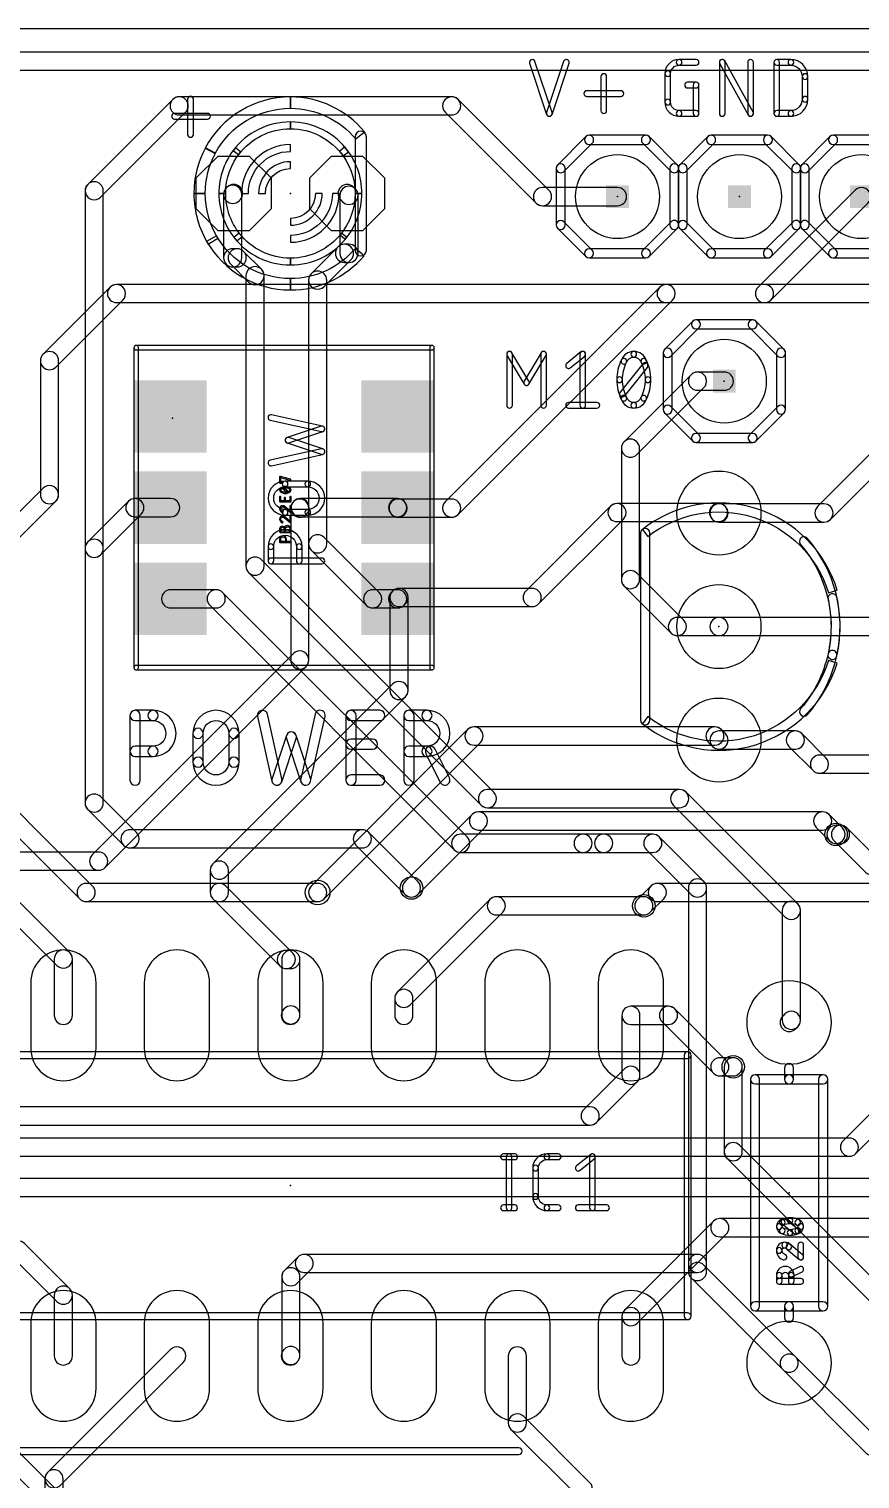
# Model space of a CAD drawing. Extents: x -1 to 105, y 0 to 76.
# Drawn here: x 46.14 to 64.74, y 42.78 to 75.22 of the extents above; entities that cross this region are included whole.
import ezdxf

# ---------------------------------------------------------------- set-up
doc = ezdxf.new("R2010")
doc.units = 0
for name, color, linetype in [('1', 12, 'CONTINUOUS'), ('16', 132, 'CONTINUOUS'), ('17', 110, 'CONTINUOUS'), ('18', 110, 'CONTINUOUS'), ('20', 31, 'CONTINUOUS'), ('21', 253, 'CONTINUOUS'), ('23', 53, 'CONTINUOUS'), ('25', 253, 'CONTINUOUS'), ('51', 253, 'CONTINUOUS')]:
    doc.layers.add(name, color=color, linetype=linetype)

# ---------------------------------------------------------------- blocks, each defined once
blk = doc.blocks.new('RECT')
blk.add_solid([(-0.5, -0.5), (0.5, -0.5), (-0.5, 0.5), (0.5, 0.5)])
blk = doc.blocks.new('ROUNDP')
blk.add_circle((0, 0), 0.5)
blk = doc.blocks.new('LONGP100')
blk.add_lwpolyline([(-0.5, -0.5), (0.5, -0.5, 1), (0.5, 0.5), (-0.5, 0.5, 1)], format="xyb", close=True)
blk = doc.blocks.new('OCTAGONP')
blk.add_lwpolyline([(-0.5, -0.2071), (-0.5, 0.2071), (-0.2071, 0.5), (0.2071, 0.5), (0.5, 0.2071), (0.5, -0.2071), (0.2071, -0.5), (-0.2071, -0.5)], close=True)
blk = doc.blocks.new('SQUAREP')
blk.add_solid([(-0.5, -0.5), (0.5, -0.5), (-0.5, 0.5), (0.5, 0.5)])
blk = doc.blocks.new('ROUNDV')
blk.add_circle((0, 0), 0.5)

msp = doc.modelspace()

# ---------------------------------------------------------------- linework, layer by layer
at = {"layer": '1'}
for points in [[(49.3563, 73.6437), (47.4563, 71.7437, 1), (47.7437, 71.4563), (49.6437, 73.3563, 1)], [(55.6, 73.7032), (49.5, 73.7032, 1), (49.5, 73.2968), (55.6, 73.2968, 1)], [(57.7737, 71.6137), (55.7437, 73.6437, 1), (55.4563, 73.3563), (57.4863, 71.3263, 1)], [(47.3968, 71.6), (47.3968, 63.6, 1), (47.8032, 63.6), (47.8032, 71.6, 1)], [(50.8437, 71.3763), (50.8637, 71.3963, 1), (50.5763, 71.6837), (50.5563, 71.6637, 1)], [(50.9032, 70.1), (50.9032, 71.52, 1), (50.4968, 71.52), (50.4968, 70.1, 1)], [(53.4437, 71.6437), (53.4037, 71.6837, 1), (53.1163, 71.3963), (53.1563, 71.3563, 1)], [(53.5032, 70.2), (53.5032, 71.5, 1), (53.0968, 71.5), (53.0968, 70.2, 1)], [(59.31, 71.6732), (57.63, 71.6732, 1), (57.63, 71.2668), (59.31, 71.2668, 1)], [(64.6263, 71.6137), (62.4563, 69.4437, 1), (62.7437, 69.1563), (64.9137, 71.3263, 1)], [(52.7437, 69.4563), (53.3437, 70.0563, 1), (53.0563, 70.3437), (52.4563, 69.7437, 1)], [(53.2, 69.9968), (53.3, 69.9968, 1), (53.3, 70.4032), (53.2, 70.4032, 1)], [(50.8, 70.3032), (50.7, 70.3032, 1), (50.7, 69.8968), (50.8, 69.8968, 1)], [(51.3437, 69.8437), (50.9437, 70.2437, 1), (50.6563, 69.9563), (51.0563, 69.5563, 1)], [(51.4032, 63.2), (51.4032, 69.7, 1), (50.9968, 69.7), (50.9968, 63.2, 1)], [(52.8032, 63.7), (52.8032, 69.6, 1), (52.3968, 69.6), (52.3968, 63.7, 1)], [(60.2563, 69.4437), (55.4563, 64.6437, 1), (55.7437, 64.3563), (60.5437, 69.1563, 1)], [(62.6, 69.5032), (60.4, 69.5032, 1), (60.4, 69.0968), (62.6, 69.0968, 1)], [(60.9563, 67.4837), (59.4563, 65.9837, 1), (59.7437, 65.6963), (61.2437, 67.1963, 1)], [(61.7, 67.5432), (61.1, 67.5432, 1), (61.1, 67.1368), (61.7, 67.1368, 1)], [(59.3968, 65.84), (59.3968, 62.9, 1), (59.8032, 62.9), (59.8032, 65.84, 1)], [(47.7437, 63.4563), (48.6537, 64.3663, 1), (48.3663, 64.6537), (47.4563, 63.7437, 1)], [(48.51, 64.3068), (49.31, 64.3068, 1), (49.31, 64.7132), (48.51, 64.7132, 1)], [(54.5437, 64.6437), (54.5337, 64.6537, 1), (54.2463, 64.3663), (54.2563, 64.3563, 1)], [(55.6, 64.7032), (54.4, 64.7032, 1), (54.4, 64.2968), (55.6, 64.2968, 1)], [(47.8032, 57.9), (47.8032, 63.6, 1), (47.3968, 63.6), (47.3968, 57.9, 1)], [(53.9737, 62.6137), (52.7437, 63.8437, 1), (52.4563, 63.5563), (53.6863, 62.3263, 1)], [(56.5437, 58.1437), (51.3437, 63.3437, 1), (51.0563, 63.0563), (56.2563, 57.8563, 1)], [(59.4563, 62.7563), (60.5063, 61.7063, 1), (60.7937, 61.9937), (59.7437, 63.0437, 1)], [(50.33, 62.6732), (49.31, 62.6732, 1), (49.31, 62.2668), (50.33, 62.2668, 1)], [(55.9437, 57.1437), (50.4737, 62.6137, 1), (50.1863, 62.3263), (55.6563, 56.8563, 1)], [(54.39, 62.6732), (53.83, 62.6732, 1), (53.83, 62.2668), (54.39, 62.2668, 1)], [(39.2663, 61.7663), (46.7663, 54.2663, 1), (47.0537, 54.5537), (39.5537, 62.0537, 1)], [(60.65, 61.6468), (61.58, 61.6468, 1), (61.58, 62.0532), (60.65, 62.0532, 1)], [(61.58, 61.6468), (65.95, 61.6468, 1), (65.95, 62.0532), (61.58, 62.0532, 1)], [(61.58, 59.1068), (63.29, 59.1068, 1), (63.29, 59.5132), (61.58, 59.5132, 1)], [(63.1463, 59.1663), (63.6863, 58.6263, 1), (63.9737, 58.9137), (63.4337, 59.4537, 1)], [(47.5637, 56.0437), (44.6337, 58.9737, 1), (44.3463, 58.6863), (47.2763, 55.7563, 1)], [(63.83, 58.5668), (65.93, 58.5668, 1), (65.93, 58.9732), (63.83, 58.9732, 1)], [(48.5437, 57.2437), (47.7437, 58.0437, 1), (47.4563, 57.7563), (48.2563, 56.9563, 1)], [(60.7, 58.2032), (56.4, 58.2032, 1), (56.4, 57.7968), (60.7, 57.7968, 1)], [(63.3437, 55.6437), (60.8437, 58.1437, 1), (60.5563, 57.8563), (63.0563, 55.3563, 1)], [(53.6, 57.3032), (48.4, 57.3032, 1), (48.4, 56.8968), (53.6, 56.8968, 1)], [(54.8437, 56.1437), (53.7437, 57.2437, 1), (53.4563, 56.9563), (54.5563, 55.8563, 1)], [(58.54, 57.2032), (55.8, 57.2032, 1), (55.8, 56.7968), (58.54, 56.7968, 1)], [(58.54, 56.7968), (59, 56.7968, 1), (59, 57.2032), (58.54, 57.2032, 1)], [(59, 56.7968), (60.1, 56.7968, 1), (60.1, 57.2032), (59, 57.2032, 1)], [(59.9563, 56.8563), (60.9563, 55.8563, 1), (61.2437, 56.1437), (60.2437, 57.1437, 1)], [(64.3, 57.4032), (64.2, 57.4032, 1), (64.2, 56.9968), (64.3, 56.9968, 1)], [(65.1437, 56.6437), (64.4437, 57.3437, 1), (64.1563, 57.0563), (64.8563, 56.3563, 1)], [(60.8968, 56), (60.8968, 47.6, 1), (61.3032, 47.6), (61.3032, 56, 1)], [(47.42, 55.6968), (52.6, 55.6968, 1), (52.6, 56.1032), (47.42, 56.1032, 1)], [(54.6737, 53.3863), (56.7437, 55.4563, 1), (56.4563, 55.7437), (54.3863, 53.6737, 1)], [(56.6, 55.3968), (59.9, 55.3968, 1), (59.9, 55.8032), (56.6, 55.8032, 1)], [(63.4032, 53.04), (63.4032, 55.5, 1), (62.9968, 55.5), (62.9968, 53.04, 1)], [(46.7068, 54.41), (46.7068, 53.15, 1), (47.1132, 53.15), (47.1132, 54.41, 1)], [(54.7332, 53.15), (54.7332, 53.53, 1), (54.3268, 53.53), (54.3268, 53.15, 1)], [(59.8132, 51.81), (59.8132, 53.15, 1), (59.4068, 53.15), (59.4068, 51.81, 1)], [(63.0563, 53.1837), (63.0063, 53.1337, 1), (63.2937, 52.8463), (63.3437, 52.8963, 1)], [(58.8437, 50.7563), (59.7537, 51.6663, 1), (59.4663, 51.9537), (58.5563, 51.0437, 1)], [(61.6968, 52), (61.6968, 50.1, 1), (62.1032, 50.1), (62.1032, 52, 1)], [(41.5, 50.6968), (58.7, 50.6968, 1), (58.7, 51.1032), (41.5, 51.1032, 1)], [(61.7563, 49.9563), (66.6863, 45.0263, 1), (66.9737, 45.3137), (62.0437, 50.2437, 1)], [(45.7563, 47.7563), (46.7663, 46.7463, 1), (47.0537, 47.0337), (46.0437, 48.0437, 1)], [(52.1437, 47.1563), (52.4437, 47.4563, 1), (52.1563, 47.7437), (51.8563, 47.4437, 1)], [(52.3, 47.3968), (61.1, 47.3968, 1), (61.1, 47.8032), (52.3, 47.8032, 1)], [(60.8968, 47.6), (60.8968, 47.42, 1), (61.3032, 47.42), (61.3032, 47.6, 1)], [(52.2032, 45.54), (52.2032, 47.3, 1), (51.7968, 47.3), (51.7968, 45.54, 1)], [(60.9563, 47.2763), (63.0063, 45.2263, 1), (63.2937, 45.5137), (61.2437, 47.5637, 1)], [(46.7068, 46.89), (46.7068, 45.53, 1), (47.1132, 45.53), (47.1132, 46.89, 1)], [(49.3063, 45.6737), (46.5563, 42.9237, 1), (46.8437, 42.6363), (49.5937, 45.3863, 1)], [(52.1337, 45.3863), (52.1437, 45.3963, 1), (51.8563, 45.6837), (51.8463, 45.6737, 1)], [(56.8668, 45.53), (56.8668, 44.03, 1), (57.2732, 44.03), (57.2732, 45.53, 1)], [(63.0063, 45.2263), (64.8763, 43.3563, 1), (65.1637, 43.6437), (63.2937, 45.5137, 1)], [(56.9263, 43.8863), (58.4063, 42.4063, 1), (58.6937, 42.6937), (57.2137, 44.1737, 1)], [(46.4968, 42.78), (46.4968, 39.8, 1), (46.9032, 39.8), (46.9032, 42.78, 1)]]:
    msp.add_lwpolyline(points, format="xyb", close=True, dxfattribs=at)
at = {"layer": '16'}
for points in [[(99.5, 74.7032), (4.5, 74.7032, 1), (4.5, 74.2968), (99.5, 74.2968, 1)], [(46.7437, 67.6563), (48.2437, 69.1563, 1), (47.9563, 69.4437), (46.4563, 67.9437, 1)], [(48.1, 69.0968), (88.7, 69.0968, 1), (88.7, 69.5032), (48.1, 69.5032, 1)], [(46.8032, 64.8), (46.8032, 67.8, 1), (46.3968, 67.8), (46.3968, 64.8, 1)], [(64.0737, 64.2463), (66.0737, 66.2463, 1), (65.7863, 66.5337), (63.7863, 64.5337, 1)], [(45.5437, 63.4563), (46.7437, 64.6563, 1), (46.4563, 64.9437), (45.2563, 63.7437, 1)], [(52.3437, 64.3563), (52.3537, 64.3663, 1), (52.0663, 64.6537), (52.0563, 64.6437, 1)], [(52.4032, 61.1), (52.4032, 64.5, 1), (51.9968, 64.5), (51.9968, 61.1, 1)], [(52.21, 64.3068), (54.39, 64.3068, 1), (54.39, 64.7132), (52.21, 64.7132, 1)], [(59.1563, 64.5437), (57.2563, 62.6437, 1), (57.5437, 62.3563), (59.4437, 64.2563, 1)], [(59.3, 64.1968), (61.57, 64.1968, 1), (61.57, 64.6032), (59.3, 64.6032, 1)], [(61.4263, 64.2563), (61.4363, 64.2463, 1), (61.7237, 64.5337), (61.7137, 64.5437, 1)], [(61.58, 64.1868), (63.93, 64.1868, 1), (63.93, 64.5932), (61.58, 64.5932, 1)], [(54.2763, 62.6437), (54.2463, 62.6137, 1), (54.5337, 62.3263), (54.5637, 62.3563, 1)], [(57.4, 62.7032), (54.42, 62.7032, 1), (54.42, 62.2968), (57.4, 62.2968, 1)], [(54.6232, 60.42), (54.6232, 62.5, 1), (54.2168, 62.5), (54.2168, 60.42, 1)], [(47.8437, 56.4563), (52.3437, 60.9563, 1), (52.0563, 61.2437), (47.5563, 56.7437, 1)], [(50.5437, 56.2563), (54.5637, 60.2763, 1), (54.2763, 60.5637), (50.2563, 56.5437, 1)], [(55.9563, 59.5437), (52.4563, 56.0437, 1), (52.7437, 55.7563), (56.2437, 59.2563, 1)], [(61.49, 59.6032), (56.1, 59.6032, 1), (56.1, 59.1968), (61.49, 59.1968, 1)], [(61.7237, 59.4537), (61.6337, 59.5437, 1), (61.3463, 59.2563), (61.4363, 59.1663, 1)], [(54.8437, 55.8563), (56.3437, 57.3563, 1), (56.0563, 57.6437), (54.5563, 56.1437, 1)], [(63.9, 57.7032), (56.2, 57.7032, 1), (56.2, 57.2968), (63.9, 57.2968, 1)], [(64.3437, 57.3437), (64.0437, 57.6437, 1), (63.7563, 57.3563), (64.0563, 57.0563, 1)], [(47.7, 56.8032), (44.7, 56.8032, 1), (44.7, 56.3968), (47.7, 56.3968, 1)], [(50.6032, 55.9), (50.6032, 56.4, 1), (50.1968, 56.4), (50.1968, 55.9, 1)], [(52.0437, 54.5437), (50.5437, 56.0437, 1), (50.2563, 55.7563), (51.7563, 54.2563, 1)], [(60.0437, 55.4563), (60.3437, 55.7563, 1), (60.0563, 56.0437), (59.7563, 55.7437, 1)], [(71.5, 56.1032), (60.2, 56.1032, 1), (60.2, 55.6968), (71.5, 55.6968, 1)], [(51.9, 54.1968), (52, 54.1968, 1), (52, 54.6032), (51.9, 54.6032, 1)], [(51.7968, 54.4), (51.7968, 53.16, 1), (52.2032, 53.16), (52.2032, 54.4, 1)], [(51.8563, 53.3037), (51.8463, 53.2937, 1), (52.1337, 53.0063), (52.1437, 53.0163, 1)], [(59.61, 52.9468), (60.45, 52.9468, 1), (60.45, 53.3532), (59.61, 53.3532, 1)], [(61.7437, 52.1437), (60.5937, 53.2937, 1), (60.3063, 53.0063), (61.4563, 51.8563, 1)], [(61.9, 52.2032), (61.6, 52.2032, 1), (61.6, 51.7968), (61.9, 51.7968, 1)], [(65.3563, 51.3437), (64.3563, 50.3437, 1), (64.6437, 50.0563), (65.6437, 51.0563, 1)], [(45.6, 49.9968), (64.5, 49.9968, 1), (64.5, 50.4032), (45.6, 50.4032, 1)], [(29.8, 49.0968), (66.4, 49.0968, 1), (66.4, 49.5032), (29.8, 49.5032, 1)], [(59.7537, 46.2663), (61.7437, 48.2563, 1), (61.4563, 48.5437), (59.4663, 46.5537, 1)], [(61.6, 48.1968), (68.55, 48.1968, 1), (68.55, 48.6032), (61.6, 48.6032, 1)], [(59.8132, 45.53), (59.8132, 46.41, 1), (59.4068, 46.41), (59.4068, 45.53, 1)], [(45.6563, 43.0563), (56.6563, 32.0563, 1), (56.9437, 32.3437), (45.9437, 43.3437, 1)]]:
    msp.add_lwpolyline(points, format="xyb", close=True, dxfattribs=at)
at = {"layer": '20'}
msp.add_line((101.55, 75.22), (2, 75.22), dxfattribs=at)
at = {"layer": '21'}
for points in [[(49.8183, 72.8608), (49.8183, 73.6482, 1), (49.6913, 73.6482), (49.6913, 72.8608, 1)], [(51.99, 73.445), (51.99, 73.699, 0.277), (50.085, 72.556), (50.3092, 72.4364, -0.277)], [(53.4534, 72.7596), (53.6486, 72.9222, 0.2226), (51.99, 73.699), (51.99, 73.445, -0.2226)], [(49.3992, 73.2037), (50.1358, 73.2037, 1), (50.1358, 73.3307), (49.3992, 73.3307, 1)], [(51.99, 72.9878), (51.99, 73.1402, 0.2361), (50.7098, 72.5001), (50.8318, 72.4087, -0.2361)], [(53.1681, 72.3815), (53.2921, 72.4701, 0.2422), (51.99, 73.1402), (51.99, 72.9878, -0.2422)], [(58.6032, 72.8118), (57.9682, 72.1768, 1), (58.1118, 72.0332), (58.7468, 72.6682, 1)], [(59.945, 72.8416), (58.675, 72.8416, 1), (58.675, 72.6384), (59.945, 72.6384, 1)], [(60.6518, 72.1768), (60.0168, 72.8118, 1), (59.8732, 72.6682), (60.5082, 72.0332, 1)], [(61.3332, 72.8118), (60.6982, 72.1768, 1), (60.8418, 72.0332), (61.4768, 72.6682, 1)], [(62.675, 72.8416), (61.405, 72.8416, 1), (61.405, 72.6384), (62.675, 72.6384, 1)], [(63.3818, 72.1768), (62.7468, 72.8118, 1), (62.6032, 72.6682), (63.2382, 72.0332, 1)], [(64.0632, 72.8118), (63.4282, 72.1768, 1), (63.5718, 72.0332), (64.2068, 72.6682, 1)], [(65.405, 72.8416), (64.135, 72.8416, 1), (64.135, 72.6384), (65.405, 72.6384, 1)], [(57.9384, 72.105), (57.9384, 70.835, 1), (58.1416, 70.835), (58.1416, 72.105, 1)], [(60.6816, 70.835), (60.6816, 72.105, 1), (60.4784, 72.105), (60.4784, 70.835, 1)], [(60.6684, 72.105), (60.6684, 70.835, 1), (60.8716, 70.835), (60.8716, 72.105, 1)], [(63.4116, 70.835), (63.4116, 72.105, 1), (63.2084, 72.105), (63.2084, 70.835, 1)], [(63.3984, 72.105), (63.3984, 70.835, 1), (63.6016, 70.835), (63.6016, 72.105, 1)], [(57.9682, 70.7632), (58.6032, 70.1282, 1), (58.7468, 70.2718), (58.1118, 70.9068, 1)], [(60.0168, 70.1282), (60.6518, 70.7632, 1), (60.5082, 70.9068), (59.8732, 70.2718, 1)], [(60.6982, 70.7632), (61.3332, 70.1282, 1), (61.4768, 70.2718), (60.8418, 70.9068, 1)], [(62.7468, 70.1282), (63.3818, 70.7632, 1), (63.2382, 70.9068), (62.6032, 70.2718, 1)], [(63.4282, 70.7632), (64.0632, 70.1282, 1), (64.2068, 70.2718), (63.5718, 70.9068, 1)], [(50.336, 70.5948), (50.1154, 70.4688, 0.2691), (51.99, 69.381), (51.99, 69.635, -0.2691)], [(50.8472, 70.6512), (50.7268, 70.5576, 0.2315), (51.99, 69.9398), (51.99, 70.0922, -0.2315)], [(51.99, 70.0922), (51.99, 69.9398, 0.2315), (53.2532, 70.5576), (53.1328, 70.6512, -0.2315)], [(51.99, 69.635), (51.99, 69.381, 0.2206), (53.6381, 70.1454), (53.4443, 70.3094, -0.2206)], [(58.675, 70.0984), (59.945, 70.0984, 1), (59.945, 70.3016), (58.675, 70.3016, 1)], [(61.405, 70.0984), (62.675, 70.0984, 1), (62.675, 70.3016), (61.405, 70.3016, 1)], [(64.135, 70.0984), (65.405, 70.0984, 1), (65.405, 70.3016), (64.135, 70.3016, 1)], [(60.9932, 68.6818), (60.3582, 68.0468, 1), (60.5018, 67.9032), (61.1368, 68.5382, 1)], [(62.335, 68.7116), (61.065, 68.7116, 1), (61.065, 68.5084), (62.335, 68.5084, 1)], [(63.0418, 68.0468), (62.4068, 68.6818, 1), (62.2632, 68.5382), (62.8982, 67.9032, 1)], [(48.49, 68.09), (48.49, 60.93, 1), (48.59, 60.93), (48.59, 68.09, 1)], [(55.16, 68.14), (48.54, 68.14, 1), (48.54, 68.04), (55.16, 68.04, 1)], [(55.21, 60.93), (55.21, 68.09, 1), (55.11, 68.09), (55.11, 60.93, 1)], [(60.3284, 67.975), (60.3284, 66.705, 1), (60.5316, 66.705), (60.5316, 67.975, 1)], [(63.0716, 66.705), (63.0716, 67.975, 1), (62.8684, 67.975), (62.8684, 66.705, 1)], [(60.3582, 66.6332), (60.9932, 65.9982, 1), (61.1368, 66.1418), (60.5018, 66.7768, 1)], [(62.4068, 65.9982), (63.0418, 66.6332, 1), (62.8982, 66.7768), (62.2632, 66.1418, 1)], [(61.065, 65.9684), (62.335, 65.9684, 1), (62.335, 66.1716), (61.065, 66.1716, 1)], [(51.7754, 65.0703), (51.7754, 65.1973, 1), (51.75, 65.1973), (51.75, 65.0703, 1)], [(51.7593, 65.1851), (51.9879, 65.1216, 1), (51.9947, 65.146), (51.7661, 65.2095, 1)], [(51.7881, 65.083), (51.7627, 65.083, 1), (51.7627, 65.0576), (51.7881, 65.0576, 1)], [(51.7986, 64.9376, 1), (51.7903, 64.9617, 0.3205), (51.75, 64.9052, 1), (51.7754, 64.9052, -0.3205)], [(51.7754, 64.9052, 1), (51.75, 64.9052, 0.3205), (51.7903, 64.8487, 1), (51.7986, 64.8728, -0.3205)], [(51.877, 64.956, 1), (51.877, 64.9814, 0.1139), (51.7889, 64.9611, 1), (51.8, 64.9382, -0.1139)], [(51.9484, 64.8643), (51.8214, 64.9659, 1), (51.8056, 64.9461), (51.9326, 64.8445, 1)], [(51.954, 64.9382, 1), (51.9651, 64.9611, 0.1139), (51.877, 64.9814, 1), (51.877, 64.956, -0.1139)], [(51.9786, 64.9052, 1), (52.004, 64.9052, 0.3205), (51.9637, 64.9617, 1), (51.9554, 64.9376, -0.3205)], [(51.9554, 64.8728, 1), (51.9637, 64.8487, 0.3205), (52.004, 64.9052, 1), (51.9786, 64.9052, -0.3205)], [(51.7754, 64.6517), (51.7754, 64.7533, 1), (51.75, 64.7533), (51.75, 64.6517, 1)], [(51.9913, 64.6644), (51.7627, 64.6644, 1), (51.7627, 64.639), (51.9913, 64.639, 1)], [(51.8, 64.8722, 1), (51.7889, 64.8493, 0.1139), (51.877, 64.829, 1), (51.877, 64.8544, -0.1139)], [(51.877, 64.6517), (51.877, 64.7279, 1), (51.8516, 64.7279), (51.8516, 64.6517, 1)], [(51.877, 64.8544, 1), (51.877, 64.829, 0.1139), (51.9651, 64.8493, 1), (51.954, 64.8722, -0.1139)], [(51.9786, 64.7533), (51.9786, 64.6517, 1), (52.004, 64.6517), (52.004, 64.7533, 1)], [(64.0314, 62.6063), (64.2256, 62.6663, 0.5267), (59.8661, 64.0244), (59.9919, 63.8648, -0.5267)], [(51.8199, 64.5293, 1), (51.8199, 64.5547, 0.4142), (51.75, 64.4848, 1), (51.7754, 64.4848, -0.4142)], [(51.7754, 64.4848, 1), (51.75, 64.4848, 0.3252), (51.8096, 64.4029, 1), (51.8174, 64.4271, -0.3252)], [(51.8199, 64.3007, 1), (51.8199, 64.3261, 0.4142), (51.75, 64.2562, 1), (51.7754, 64.2562, -0.4142)], [(51.7754, 64.2562, 1), (51.75, 64.2562, 0.3252), (51.8096, 64.1743, 1), (51.8174, 64.1985, -0.3252)], [(51.8551, 64.5142, 1), (51.8735, 64.5317, 0.2053), (51.8199, 64.5547, 1), (51.8198, 64.5293, -0.2053)], [(51.8551, 64.2856, 1), (51.8735, 64.3031, 0.2053), (51.8199, 64.3261, 1), (51.8198, 64.3007, -0.2053)], [(51.8561, 64.5133), (51.9831, 64.4053, 1), (51.9995, 64.4247), (51.8725, 64.5326, 1)], [(51.8561, 64.2847), (51.9831, 64.1767, 1), (51.9995, 64.1961), (51.8725, 64.304, 1)], [(52.004, 64.415), (52.004, 64.542, 1), (51.9786, 64.542), (51.9786, 64.415, 1)], [(52.004, 64.1864), (52.004, 64.3134, 1), (51.9786, 64.3134), (51.9786, 64.1864, 1)], [(51.8516, 64.0327, 1), (51.877, 64.0327, 1), (51.75, 64.0327, 1), (51.7754, 64.0327, -1)], [(51.7754, 63.9692), (51.7754, 64.0327, 1), (51.75, 64.0327), (51.75, 63.9692, 1)], [(51.9913, 63.9819), (51.7627, 63.9819, 1), (51.7627, 63.9565), (51.9913, 63.9565, 1)], [(51.9786, 64.0327, 1), (52.004, 64.0327, 1), (51.8516, 64.0327, 1), (51.877, 64.0327, -1)], [(51.877, 63.9692), (51.877, 64.0327, 1), (51.8516, 64.0327), (51.8516, 63.9692, 1)], [(51.9786, 64.0327), (51.9786, 63.9692, 1), (52.004, 63.9692), (52.004, 64.0327, 1)], [(59.8274, 63.9445), (59.8274, 59.7555, 1), (60.0306, 59.7555), (60.0306, 63.9445, 1)], [(51.877, 63.8041, 1), (51.9024, 63.8041, 1), (51.75, 63.8041, 1), (51.7754, 63.8041, -1)], [(51.7754, 63.7406), (51.7754, 63.8041, 1), (51.75, 63.8041), (51.75, 63.7406, 1)], [(51.9913, 63.7533), (51.7627, 63.7533, 1), (51.7627, 63.7279), (51.9913, 63.7279, 1)], [(51.877, 63.8041), (51.877, 63.7406, 1), (51.9024, 63.7406), (51.9024, 63.8041, 1)], [(64.0208, 61.237, 1), (64.2192, 61.193, 0.2361), (63.5621, 63.8211, 1), (63.4079, 63.6889, -0.2361)], [(64.0208, 61.237, 1), (64.2192, 61.193, 0.1098), (64.2192, 62.507, 1), (64.0208, 62.463, -0.1098)], [(59.9919, 59.8353), (59.8661, 59.6757, 0.5267), (64.2255, 61.0337), (64.0313, 61.0937, -0.5267)], [(63.4079, 60.0111, 1), (63.5621, 59.8789, 0.1231), (64.2192, 61.193, 1), (64.0208, 61.237, -0.1231)], [(48.54, 60.88), (55.16, 60.88, 1), (55.16, 60.98), (48.54, 60.98, 1)], [(60.88, 52.3372), (43.1, 52.3372, 1), (43.1, 52.1848), (60.88, 52.1848, 1)], [(60.8038, 52.261), (60.8038, 46.419, 1), (60.9562, 46.419), (60.9562, 52.261, 1)], [(63.2516, 51.72), (63.2516, 51.974, 1), (63.0484, 51.974), (63.0484, 51.72, 1)], [(62.4896, 46.64), (62.4896, 51.72, 1), (62.2864, 51.72), (62.2864, 46.64, 1)], [(62.388, 51.6184), (63.15, 51.6184, 1), (63.15, 51.8216), (62.388, 51.8216, 1)], [(63.15, 51.6184), (63.912, 51.6184, 1), (63.912, 51.8216), (63.15, 51.8216, 1)], [(63.8104, 51.72), (63.8104, 46.64, 1), (64.0136, 46.64), (64.0136, 51.72, 1)], [(63.15, 46.7416), (62.388, 46.7416, 1), (62.388, 46.5384), (63.15, 46.5384, 1)], [(63.912, 46.7416), (63.15, 46.7416, 1), (63.15, 46.5384), (63.912, 46.5384, 1)], [(63.0484, 46.64), (63.0484, 46.386, 1), (63.2516, 46.386), (63.2516, 46.64, 1)], [(43.1, 46.3428), (60.88, 46.3428, 1), (60.88, 46.4952), (43.1, 46.4952, 1)]]:
    msp.add_lwpolyline(points, format="xyb", close=True, dxfattribs=at)
at = {"layer": '23'}
for p in [(51.99, 71.54), (59.31, 71.47), (62.04, 71.47), (61.7, 67.34), (49.35, 66.51), (61.58, 61.85), (51.99, 49.34), (63.15, 49.18)]:
    msp.add_point(p, dxfattribs=at)
at = {"layer": '25'}
for points in [[(57.3433, 74.4534), (57.7243, 73.3104, 1), (57.8447, 73.3506), (57.4637, 74.4936, 1)], [(57.8447, 73.3104), (58.2257, 74.4534, 1), (58.1053, 74.4936), (57.7243, 73.3506, 1)], [(60.6875, 74.41, 1), (60.6875, 74.537, 0.4142), (60.37, 74.2195, 1), (60.497, 74.2195, -0.4142)], [(60.6875, 74.41), (61.0685, 74.41, 1), (61.0685, 74.537), (60.6875, 74.537, 1)], [(61.7162, 73.3305), (61.7162, 74.4735, 1), (61.5892, 74.4735), (61.5892, 73.3305, 1)], [(61.5972, 74.4427), (62.2322, 73.2997, 1), (62.3432, 73.3613), (61.7082, 74.5043, 1)], [(62.3512, 73.3305), (62.3512, 74.4735, 1), (62.2242, 74.4735), (62.2242, 73.3305, 1)], [(62.9354, 73.3305), (62.9354, 74.4735, 1), (62.8084, 74.4735), (62.8084, 73.3305, 1)], [(62.8719, 74.41), (63.1894, 74.41, 1), (63.1894, 74.537), (62.8719, 74.537, 1)], [(63.4434, 74.156, 1), (63.5704, 74.156, 0.4142), (63.1894, 74.537, 1), (63.1894, 74.41, -0.4142)], [(59.0672, 73.394), (59.0672, 74.156, 1), (58.9402, 74.156), (58.9402, 73.394, 1)], [(60.497, 73.5845), (60.497, 74.2195, 1), (60.37, 74.2195), (60.37, 73.5845, 1)], [(60.878, 73.902), (61.0685, 73.902, 1), (61.0685, 74.029), (60.878, 74.029, 1)], [(61.005, 73.9655), (61.005, 73.3305, 1), (61.132, 73.3305), (61.132, 73.9655, 1)], [(63.4434, 74.156), (63.4434, 73.648, 1), (63.5704, 73.648), (63.5704, 74.156, 1)], [(58.6227, 73.7115), (59.3847, 73.7115, 1), (59.3847, 73.8385), (58.6227, 73.8385, 1)], [(60.497, 73.5845, 1), (60.37, 73.5845, 0.4142), (60.6875, 73.267, 1), (60.6875, 73.394, -0.4142)], [(63.1894, 73.394, 1), (63.1894, 73.267, 0.4142), (63.5704, 73.648, 1), (63.4434, 73.648, -0.4142)], [(61.0685, 73.394), (60.6875, 73.394, 1), (60.6875, 73.267), (61.0685, 73.267, 1)], [(63.1894, 73.394), (62.8719, 73.394, 1), (62.8719, 73.267), (63.1894, 73.267, 1)], [(56.839, 67.9108), (57.22, 67.2758, 1), (57.329, 67.3412), (56.948, 67.9762, 1)], [(56.957, 66.8005), (56.957, 67.9435, 1), (56.83, 67.9435), (56.83, 66.8005, 1)], [(57.329, 67.2758), (57.71, 67.9108, 1), (57.601, 67.9762), (57.22, 67.3412, 1)], [(57.592, 67.9435), (57.592, 66.8005, 1), (57.719, 66.8005), (57.719, 67.9435, 1)], [(58.254, 67.6399), (58.5715, 67.8939, 1), (58.4921, 67.9931), (58.1746, 67.7391, 1)], [(58.4683, 67.9435), (58.4683, 66.8005, 1), (58.5953, 66.8005), (58.5953, 67.9435, 1)], [(59.5096, 67.7569, 1), (59.3955, 67.8126, 0.1139), (59.2938, 67.372, 1), (59.4208, 67.372, -0.1139)], [(59.6748, 67.88, 1), (59.6748, 68.007, 0.3205), (59.3925, 67.8053, 1), (59.5126, 67.7642, -0.3205)], [(59.837, 67.7642, 1), (59.9571, 67.8053, 0.3205), (59.6748, 68.007, 1), (59.6748, 67.88, -0.3205)], [(59.9288, 67.372, 1), (60.0558, 67.372, 0.1139), (59.9541, 67.8126, 1), (59.84, 67.7569, -0.1139)], [(59.4704, 67.0148), (59.9784, 67.6498, 1), (59.8792, 67.7292), (59.3712, 67.0942, 1)], [(59.4208, 67.372, 1), (59.2938, 67.372, 0.1139), (59.3955, 66.9314, 1), (59.5096, 66.9871, -0.1139)], [(59.84, 66.9871, 1), (59.9541, 66.9314, 0.1139), (60.0558, 67.372, 1), (59.9288, 67.372, -0.1139)], [(58.2143, 66.737), (58.8493, 66.737, 1), (58.8493, 66.864), (58.2143, 66.864, 1)], [(59.5126, 66.9798, 1), (59.3925, 66.9387, 0.3205), (59.6748, 66.737, 1), (59.6748, 66.864, -0.3205)], [(59.6748, 66.864, 1), (59.6748, 66.737, 0.3205), (59.9571, 66.9387, 1), (59.837, 66.9798, -0.3205)], [(52.7105, 66.3345), (51.5675, 66.5885, 1), (51.5399, 66.4645), (52.6829, 66.2105, 1)], [(51.9548, 65.9583), (52.7168, 66.2123, 1), (52.6766, 66.3327), (51.9146, 66.0787, 1)], [(52.7168, 65.8247), (51.9548, 66.0787, 1), (51.9146, 65.9583), (52.6766, 65.7043, 1)], [(51.5675, 65.4485), (52.7105, 65.7025, 1), (52.6829, 65.8265), (51.5399, 65.5725, 1)], [(51.8712, 64.9771, 1), (51.8712, 65.1041, 1), (51.8712, 64.3421, 1), (51.8712, 64.4691, -1)], [(51.8712, 64.9771), (52.3792, 64.9771, 1), (52.3792, 65.1041), (51.8712, 65.1041, 1)], [(52.3792, 64.4691, 1), (52.3792, 64.3421, 1), (52.3792, 65.1041, 1), (52.3792, 64.9771, -1)], [(52.3792, 64.4691), (51.8712, 64.4691, 1), (51.8712, 64.3421), (52.3792, 64.3421, 1)], [(52.1252, 63.6373, 1), (52.2522, 63.6373, 1), (51.4902, 63.6373, 1), (51.6172, 63.6373, -1)], [(51.6172, 63.3198), (51.6172, 63.6373, 1), (51.4902, 63.6373), (51.4902, 63.3198, 1)], [(52.1252, 63.6373), (52.1252, 63.3198, 1), (52.2522, 63.3198), (52.2522, 63.6373, 1)], [(52.6967, 63.3833), (51.5537, 63.3833, 1), (51.5537, 63.2563), (52.6967, 63.2563, 1)], [(48.6286, 58.4143), (48.6286, 59.8621, 1), (48.4, 59.8621), (48.4, 58.4143, 1)], [(48.5143, 59.7478), (48.9165, 59.7478, 1), (48.9165, 59.9764), (48.5143, 59.9764, 1)], [(48.9165, 59.1721, 1), (48.9165, 58.9435, 1), (48.9165, 59.9764, 1), (48.9165, 59.7478, -1)], [(50.6131, 59.4599, 1), (50.8417, 59.4599, 1), (49.8088, 59.4599, 1), (50.0374, 59.4599, -1)], [(51.255, 59.8373), (51.5767, 58.3895, 1), (51.7999, 58.4391), (51.4782, 59.8869, 1)], [(52.4434, 58.3895), (52.7651, 59.8373, 1), (52.5419, 59.8869), (52.2202, 58.4391, 1)], [(53.4604, 58.4143), (53.4604, 59.8621, 1), (53.2318, 59.8621), (53.2318, 58.4143, 1)], [(53.3461, 59.7478), (53.9896, 59.7478, 1), (53.9896, 59.9764), (53.3461, 59.9764, 1)], [(54.7572, 58.4143), (54.7572, 59.8621, 1), (54.5286, 59.8621), (54.5286, 58.4143, 1)], [(54.6429, 59.7478), (55.045, 59.7478, 1), (55.045, 59.9764), (54.6429, 59.9764, 1)], [(55.045, 59.1721, 1), (55.045, 58.9435, 1), (55.045, 59.9764, 1), (55.045, 59.7478, -1)], [(50.0374, 58.8165), (50.0374, 59.4599, 1), (49.8088, 59.4599), (49.8088, 58.8165, 1)], [(50.6131, 59.4599), (50.6131, 58.8165, 1), (50.8417, 58.8165), (50.8417, 59.4599, 1)], [(51.7968, 58.3782), (52.1185, 59.3434, 1), (51.9016, 59.4156), (51.5799, 58.4504, 1)], [(51.9016, 59.3434), (52.2234, 58.3782, 1), (52.4402, 58.4504), (52.1185, 59.4156, 1)], [(48.9165, 59.1721), (48.5143, 59.1721, 1), (48.5143, 58.9435), (48.9165, 58.9435, 1)], [(53.3461, 59.1043), (53.8287, 59.1043, 1), (53.8287, 59.3329), (53.3461, 59.3329, 1)], [(55.045, 59.1721), (54.6429, 59.1721, 1), (54.6429, 58.9435), (55.045, 58.9435, 1)], [(55.5494, 58.4654), (55.2277, 59.1089, 1), (55.0232, 59.0066), (55.345, 58.3632, 1)], [(50.0374, 58.8165, 1), (49.8088, 58.8165, 1), (50.8417, 58.8165, 1), (50.6131, 58.8165, -1)], [(53.9896, 58.5286), (53.3461, 58.5286, 1), (53.3461, 58.3), (53.9896, 58.3, 1)], [(56.7555, 49.924), (57.0095, 49.924, 1), (57.0095, 50.051), (56.7555, 50.051, 1)], [(56.819, 49.9875), (56.819, 48.8445, 1), (56.946, 48.8445), (56.946, 49.9875, 1)], [(57.7297, 49.924, 1), (57.7297, 50.051, 0.4142), (57.4122, 49.7335, 1), (57.5392, 49.7335, -0.4142)], [(57.7297, 49.924), (57.9837, 49.924, 1), (57.9837, 50.051), (57.7297, 50.051, 1)], [(58.4716, 49.6839), (58.7891, 49.9379, 1), (58.7097, 50.0371), (58.3922, 49.7831, 1)], [(58.6859, 49.9875), (58.6859, 48.8445, 1), (58.8129, 48.8445), (58.8129, 49.9875, 1)], [(57.5392, 49.0985), (57.5392, 49.7335, 1), (57.4122, 49.7335), (57.4122, 49.0985, 1)], [(57.5392, 49.0985, 1), (57.4122, 49.0985, 0.4142), (57.7297, 48.781, 1), (57.7297, 48.908, -0.4142)], [(56.7555, 48.781), (57.0095, 48.781, 1), (57.0095, 48.908), (56.7555, 48.908, 1)], [(57.9837, 48.908), (57.7297, 48.908, 1), (57.7297, 48.781), (57.9837, 48.781, 1)], [(58.4319, 48.781), (59.0669, 48.781, 1), (59.0669, 48.908), (58.4319, 48.908, 1)], [(63.0171, 48.4592, 1), (62.9759, 48.5794, 0.3205), (62.866, 48.4254, 1), (62.993, 48.4254, -0.3205)], [(62.993, 48.4254, 1), (62.866, 48.4254, 0.3205), (62.9759, 48.2715, 1), (63.0171, 48.3917, -0.3205)], [(63.1708, 48.496, 1), (63.1708, 48.623, 0.1139), (62.9687, 48.5764, 1), (63.0244, 48.4622, -0.1139)], [(63.0244, 48.3887, 1), (62.9687, 48.2745, 0.1139), (63.1708, 48.2279, 1), (63.1708, 48.3549, -0.1139)], [(63.3445, 48.3678), (63.0764, 48.5823, 1), (62.9971, 48.4831), (63.2652, 48.2686, 1)], [(63.3173, 48.4622, 1), (63.3729, 48.5764, 0.1139), (63.1708, 48.623, 1), (63.1708, 48.496, -0.1139)], [(63.1708, 48.3549, 1), (63.1708, 48.2279, 0.1139), (63.3729, 48.2745, 1), (63.3173, 48.3887, -0.1139)], [(63.3486, 48.4254, 1), (63.4756, 48.4254, 0.3205), (63.3657, 48.5794, 1), (63.3245, 48.4592, -0.3205)], [(63.3245, 48.3917, 1), (63.3657, 48.2715, 0.3205), (63.4756, 48.4254, 1), (63.3486, 48.4254, -0.3205)], [(63.0502, 47.9474, 1), (63.0502, 48.0744, 0.4142), (62.866, 47.8902, 1), (62.993, 47.8902, -0.4142)], [(63.098, 47.9269, 1), (63.19, 48.0144, 0.2053), (63.0502, 48.0744, 1), (63.0502, 47.9474, -0.2053)], [(63.1029, 47.9223), (63.371, 47.6944, 1), (63.4532, 47.7911), (63.1851, 48.019, 1)], [(63.4756, 47.7428), (63.4756, 48.0109, 1), (63.3486, 48.0109), (63.3486, 47.7428, 1)], [(62.993, 47.8902, 1), (62.866, 47.8902, 0.3252), (63.0172, 47.6823, 1), (63.0563, 47.8032, -0.3252)], [(63.1341, 47.3345, 1), (63.2611, 47.3345, 1), (62.866, 47.3345, 1), (62.993, 47.3345, -1)], [(62.993, 47.2005), (62.993, 47.3345, 1), (62.866, 47.3345), (62.866, 47.2005, 1)], [(63.3837, 47.5254), (63.1692, 47.4182, 1), (63.226, 47.3046), (63.4405, 47.4118, 1)], [(63.1341, 47.3345), (63.1341, 47.2005, 1), (63.2611, 47.2005), (63.2611, 47.3345, 1)], [(63.4121, 47.264), (62.9295, 47.264, 1), (62.9295, 47.137), (63.4121, 47.137, 1)], [(18.3, 43.325), (57.1, 43.325, 1), (57.1, 43.475), (18.3, 43.475, 1)]]:
    msp.add_lwpolyline(points, format="xyb", close=True, dxfattribs=at)
at = {"layer": '51'}
for points in [[(53.6918, 70.27), (53.6918, 72.81, 1), (53.4378, 72.81), (53.4378, 70.27, 1)], [(50.3127, 72.4432), (50.0891, 72.5636, 0.1241), (49.831, 71.54), (50.085, 71.54, -0.1241)], [(50.8777, 72.4668), (50.7607, 72.5644, 0.1754), (50.3898, 71.54), (50.5422, 71.54, -0.1754)], [(51.99, 72.4798), (51.99, 72.6322, 0.4142), (50.8978, 71.54), (51.0502, 71.54, -0.4142)], [(53.4378, 71.54), (53.5902, 71.54, 0.179), (53.205, 72.5814), (53.0892, 72.4822, -0.179)], [(51.99, 72.0988), (51.99, 72.2512, 0.4142), (51.2788, 71.54), (51.4312, 71.54, -0.4142)], [(50.085, 71.54), (49.831, 71.54, 0.1388), (50.1512, 70.4084), (50.3676, 70.5416, -0.1388)], [(50.5422, 71.54), (50.3898, 71.54, 0.1837), (50.7939, 70.4769), (50.9079, 70.5781, -0.1837)], [(51.99, 70.9812), (51.99, 70.8288, 0.4142), (52.7012, 71.54), (52.5488, 71.54, -0.4142)], [(51.99, 70.6002), (51.99, 70.4478, 0.4142), (53.0822, 71.54), (52.9298, 71.54, -0.4142)], [(53.1023, 70.6132), (53.2193, 70.5156, 0.1754), (53.5902, 71.54), (53.4378, 71.54, -0.1754)]]:
    msp.add_lwpolyline(points, format="xyb", close=True, dxfattribs=at)

# ---------------------------------------------------------------- block references
at = {"layer": '17'}
for name, p, xscale, yscale in [('OCTAGONP', (50.72, 71.54), 1.6764, 1.6764), ('OCTAGONP', (50.72, 71.54), 1.6764, 1.6764), ('OCTAGONP', (53.26, 71.54), 1.6764, 1.6764), ('OCTAGONP', (53.26, 71.54), 1.6764, 1.6764), ('SQUAREP', (49.31, 66.55), 1.62, 1.62), ('SQUAREP', (49.31, 66.55), 1.62, 1.62), ('SQUAREP', (54.39, 66.55), 1.62, 1.62), ('SQUAREP', (54.39, 66.55), 1.62, 1.62), ('SQUAREP', (49.31, 64.51), 1.62, 1.62), ('SQUAREP', (49.31, 64.51), 1.62, 1.62), ('SQUAREP', (54.39, 64.51), 1.62, 1.62), ('SQUAREP', (54.39, 64.51), 1.62, 1.62), ('SQUAREP', (49.31, 62.47), 1.62, 1.62), ('SQUAREP', (49.31, 62.47), 1.62, 1.62), ('SQUAREP', (54.39, 62.47), 1.62, 1.62), ('SQUAREP', (54.39, 62.47), 1.62, 1.62)]:
    msp.add_blockref(name, p, dxfattribs=dict(at, xscale=xscale, yscale=yscale))
for name, p, xscale, yscale, rotation in [('ROUNDP', (59.31, 71.47), 1.8796, 1.8796, 90), ('ROUNDP', (59.31, 71.47), 1.8796, 1.8796, 90), ('ROUNDP', (62.04, 71.47), 1.8796, 1.8796, 90), ('ROUNDP', (62.04, 71.47), 1.8796, 1.8796, 90), ('ROUNDP', (64.77, 71.47), 1.8796, 1.8796, 90), ('ROUNDP', (64.77, 71.47), 1.8796, 1.8796, 90), ('ROUNDP', (61.7, 67.34), 1.8796, 1.8796, 90), ('ROUNDP', (61.7, 67.34), 1.8796, 1.8796, 90), ('ROUNDP', (61.58, 64.39), 1.8796, 1.8796, 270), ('ROUNDP', (61.58, 64.39), 1.8796, 1.8796, 270), ('ROUNDP', (61.58, 61.85), 1.8796, 1.8796, 270), ('ROUNDP', (61.58, 61.85), 1.8796, 1.8796, 270), ('ROUNDP', (61.58, 59.31), 1.8796, 1.8796, 270), ('ROUNDP', (61.58, 59.31), 1.8796, 1.8796, 270), ('LONGP100', (46.91, 53.15), 1.463, 1.463, 90), ('LONGP100', (46.91, 53.15), 1.463, 1.463, 90), ('LONGP100', (49.45, 53.15), 1.463, 1.463, 90), ('LONGP100', (49.45, 53.15), 1.463, 1.463, 90), ('LONGP100', (51.99, 53.15), 1.463, 1.463, 90), ('LONGP100', (51.99, 53.15), 1.463, 1.463, 90), ('LONGP100', (54.53, 53.15), 1.463, 1.463, 90), ('LONGP100', (54.53, 53.15), 1.463, 1.463, 90), ('LONGP100', (57.07, 53.15), 1.463, 1.463, 90), ('LONGP100', (57.07, 53.15), 1.463, 1.463, 90), ('LONGP100', (59.61, 53.15), 1.463, 1.463, 90), ('LONGP100', (59.61, 53.15), 1.463, 1.463, 90), ('ROUNDP', (63.15, 52.99), 1.8796, 1.8796, 270), ('ROUNDP', (63.15, 52.99), 1.8796, 1.8796, 270), ('LONGP100', (46.91, 45.53), 1.463, 1.463, 90), ('LONGP100', (46.91, 45.53), 1.463, 1.463, 90), ('LONGP100', (49.45, 45.53), 1.463, 1.463, 90), ('LONGP100', (49.45, 45.53), 1.463, 1.463, 90), ('LONGP100', (51.99, 45.53), 1.463, 1.463, 90), ('LONGP100', (51.99, 45.53), 1.463, 1.463, 90), ('LONGP100', (54.53, 45.53), 1.463, 1.463, 90), ('LONGP100', (54.53, 45.53), 1.463, 1.463, 90), ('LONGP100', (57.07, 45.53), 1.463, 1.463, 90), ('LONGP100', (57.07, 45.53), 1.463, 1.463, 90), ('LONGP100', (59.61, 45.53), 1.463, 1.463, 90), ('LONGP100', (59.61, 45.53), 1.463, 1.463, 90), ('ROUNDP', (63.15, 45.37), 1.8796, 1.8796, 270), ('ROUNDP', (63.15, 45.37), 1.8796, 1.8796, 270)]:
    msp.add_blockref(name, p, dxfattribs=dict(at, xscale=xscale, yscale=yscale, rotation=rotation))
at = {"layer": '18'}
for p, xscale, yscale in [((64.2, 57.2), 0.5024, 0.5024), ((64.2, 57.2), 0.5024, 0.5024), ((52.6, 55.9), 0.5524, 0.5524), ((52.6, 55.9), 0.5524, 0.5524), ((54.7, 56), 0.5024, 0.5024), ((54.7, 56), 0.5024, 0.5024), ((59.9, 55.6), 0.5024, 0.5024), ((59.9, 55.6), 0.5024, 0.5024), ((61.9, 52), 0.5024, 0.5024), ((61.9, 52), 0.5024, 0.5024)]:
    msp.add_blockref('ROUNDV', p, dxfattribs=dict(at, xscale=xscale, yscale=yscale))
at = {"layer": '51', "xscale": 0.508, "yscale": 0.508}
for p in [(59.31, 71.47), (62.04, 71.47), (64.77, 71.47), (61.7, 67.34)]:
    msp.add_blockref('RECT', p, dxfattribs=at)

doc.saveas('drawing.dxf')
